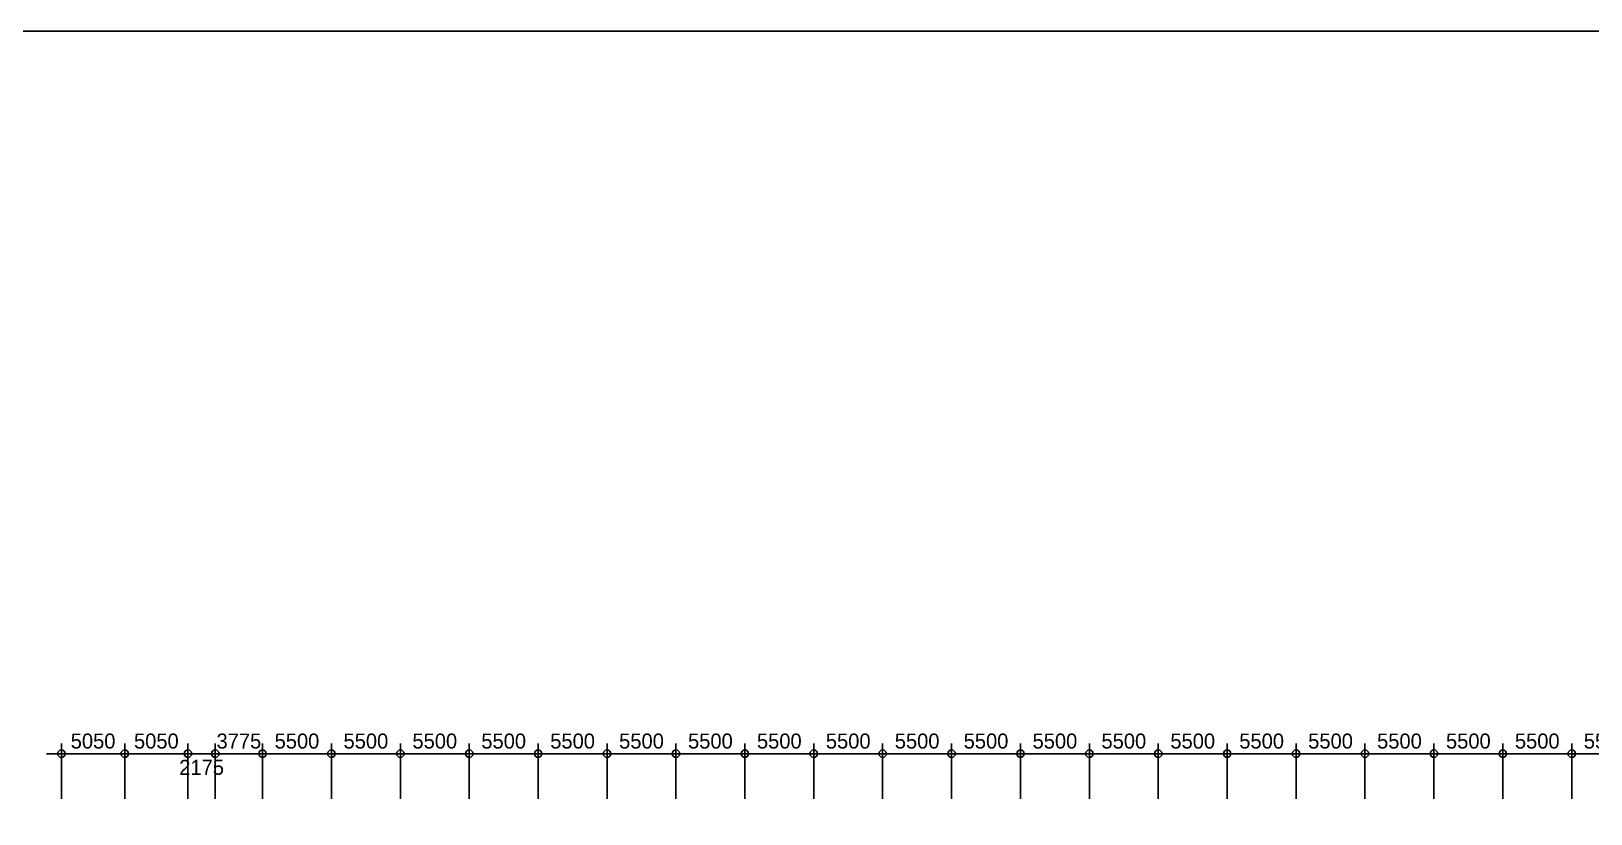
# Model space of a CAD drawing. Header units: millimetres. Extents: x -869187 to 1405794, y -1345622 to 197746.
# Drawn here: x 102765 to 227254, y -555907 to -493454 of the extents above; entities that cross this region are included whole.
import ezdxf

# ---------------------------------------------------------------- set-up
doc = ezdxf.new("R2010")
doc.units = ezdxf.units.MM
doc.header["$LTSCALE"] = 1000
doc.header["$MEASUREMENT"] = 0
doc.header["$PDSIZE"] = -10
doc.layers.get('0').update_dxf_attribs({"linetype": 'CONTINUOUS'})
doc.layers.get('Defpoints').update_dxf_attribs({"color": 171, "linetype": 'CONTINUOUS'})
doc.layers.add('NDIM', color=7, linetype='CONTINUOUS')
doc.styles.add('CGS', font='cgse', dxfattribs={"bigfont": 'cgs'})
doc.dimstyles.new('NDIM 1200', dxfattribs={"dimscale": 500, "dimtxt": 3, "dimasz": 1, "dimexe": 2, "dimexo": 2, "dimgap": 1, "dimtad": 1, "dimdec": 0, "dimdsep": 46, "dimtxsty": 'CGS', "dimblk": 'DOT0', "dimcen": 1, "dimdle": 8, "dimclrd": 2, "dimclre": 2, "dimclrt": 2, "dimadec": 0, "dimazin": 0, "dimtfac": 1, "dimtdec": 0, "dimtix": 1, "dimtmove": 2, "dimatfit": 3, "dimldrblk": 'DOT0', "dimfxl": 1, "dimtolj": 1, "dimtzin": 0, "dimlwd": -1, "dimlwe": -1, "dimarcsym": 0})

# ---------------------------------------------------------------- blocks, each defined once
blk = doc.blocks.new('DOT0')
blk.add_line((-3, 0), (3, 0))
at = {"color": 6}
blk.add_circle((0, 0), 0.75, dxfattribs=at)
blk = doc.blocks.new('*D121')
at = {"layer": 'Defpoints', "color": 0, "ltscale": 0.4, "transparency": 16777216}
for p in [(110230, -551109), (105180, -555509), (110230, -555509)]:
    blk.add_point(p, dxfattribs=at)
at = {"layer": 'NDIM', "ltscale": 0.4, "transparency": 16777216}
for p, q in [((105180, -554709), (105180, -550309)), ((105580, -551109), (109830, -551109)), ((110230, -554709), (110230, -550309))]:
    blk.add_line(p, q, dxfattribs=at)
at = {"layer": 'NDIM', "ltscale": 0.4, "transparency": 16777216, "xscale": 400, "yscale": 400, "zscale": 400, "rotation": 180}
blk.add_blockref('DOT0', (105180, -551109), dxfattribs=at)
at = {"layer": 'NDIM', "ltscale": 0.4, "transparency": 16777216, "xscale": 400, "yscale": 400, "zscale": 400}
blk.add_blockref('DOT0', (110230, -551109), dxfattribs=at)
at = {"layer": 'NDIM', "ltscale": 0.4, "transparency": 16777216, "insert": (107705, -550109), "char_height": 1200, "attachment_point": 5, "style": 'CGS'}
blk.add_mtext('\\A1;5050', dxfattribs=at)
blk = doc.blocks.new('*D125')
at = {"layer": 'Defpoints', "color": 0, "ltscale": 0.4, "transparency": 16777216}
for p in [(115280, -551109), (110230, -555509), (115280, -555509)]:
    blk.add_point(p, dxfattribs=at)
at = {"layer": 'NDIM', "ltscale": 0.4, "transparency": 16777216}
for p, q in [((110230, -554709), (110230, -550309)), ((110630, -551109), (114880, -551109)), ((115280, -554709), (115280, -550309))]:
    blk.add_line(p, q, dxfattribs=at)
at = {"layer": 'NDIM', "ltscale": 0.4, "transparency": 16777216, "xscale": 400, "yscale": 400, "zscale": 400, "rotation": 180}
blk.add_blockref('DOT0', (110230, -551109), dxfattribs=at)
at = {"layer": 'NDIM', "ltscale": 0.4, "transparency": 16777216, "xscale": 400, "yscale": 400, "zscale": 400}
blk.add_blockref('DOT0', (115280, -551109), dxfattribs=at)
at = {"layer": 'NDIM', "ltscale": 0.4, "transparency": 16777216, "insert": (112755, -550109), "char_height": 1200, "attachment_point": 5, "style": 'CGS'}
blk.add_mtext('\\A1;5050', dxfattribs=at)
blk = doc.blocks.new('*D126')
at = {"layer": 'Defpoints', "color": 0, "ltscale": 0.4, "transparency": 16777216}
for p in [(117455, -551109), (115280, -555509), (117455, -555509)]:
    blk.add_point(p, dxfattribs=at)
at = {"layer": 'NDIM', "ltscale": 0.4, "transparency": 16777216}
for p, q in [((115280, -554709), (115280, -550309)), ((115680, -551109), (117055, -551109)), ((117455, -554709), (117455, -550309))]:
    blk.add_line(p, q, dxfattribs=at)
at = {"layer": 'NDIM', "ltscale": 0.4, "transparency": 16777216, "xscale": 400, "yscale": 400, "zscale": 400, "rotation": 180}
blk.add_blockref('DOT0', (115280, -551109), dxfattribs=at)
at = {"layer": 'NDIM', "ltscale": 0.4, "transparency": 16777216, "xscale": 400, "yscale": 400, "zscale": 400}
blk.add_blockref('DOT0', (117455, -551109), dxfattribs=at)
at = {"layer": 'NDIM', "ltscale": 0.4, "transparency": 16777216, "insert": (116368, -552209), "char_height": 1200, "attachment_point": 5, "style": 'CGS'}
blk.add_mtext('\\A1;2175', dxfattribs=at)
blk = doc.blocks.new('*D127')
at = {"layer": 'Defpoints', "color": 0, "ltscale": 0.4, "transparency": 16777216}
for p in [(126730, -551109), (121230, -555509), (126730, -555509)]:
    blk.add_point(p, dxfattribs=at)
at = {"layer": 'NDIM', "ltscale": 0.4, "transparency": 16777216}
for p, q in [((121230, -554709), (121230, -550309)), ((121630, -551109), (126330, -551109)), ((126730, -554709), (126730, -550309))]:
    blk.add_line(p, q, dxfattribs=at)
at = {"layer": 'NDIM', "ltscale": 0.4, "transparency": 16777216, "xscale": 400, "yscale": 400, "zscale": 400, "rotation": 180}
blk.add_blockref('DOT0', (121230, -551109), dxfattribs=at)
at = {"layer": 'NDIM', "ltscale": 0.4, "transparency": 16777216, "xscale": 400, "yscale": 400, "zscale": 400}
blk.add_blockref('DOT0', (126730, -551109), dxfattribs=at)
at = {"layer": 'NDIM', "ltscale": 0.4, "transparency": 16777216, "insert": (123980, -550109), "char_height": 1200, "attachment_point": 5, "style": 'CGS'}
blk.add_mtext('\\A1;5500', dxfattribs=at)
blk = doc.blocks.new('*D131')
at = {"layer": 'Defpoints', "color": 0, "ltscale": 0.4, "transparency": 16777216}
for p in [(121230, -551109), (117455, -555509), (121230, -555509)]:
    blk.add_point(p, dxfattribs=at)
at = {"layer": 'NDIM', "ltscale": 0.4, "transparency": 16777216}
for p, q in [((117055, -551109), (116655, -551109)), ((117455, -554709), (117455, -550309)), ((117455, -551109), (121230, -551109)), ((121230, -554709), (121230, -550309)), ((121630, -551109), (122030, -551109))]:
    blk.add_line(p, q, dxfattribs=at)
at = {"layer": 'NDIM', "ltscale": 0.4, "transparency": 16777216, "xscale": 400, "yscale": 400, "zscale": 400}
blk.add_blockref('DOT0', (117455, -551109), dxfattribs=at)
at = {"layer": 'NDIM', "ltscale": 0.4, "transparency": 16777216, "xscale": 400, "yscale": 400, "zscale": 400, "rotation": 180}
blk.add_blockref('DOT0', (121230, -551109), dxfattribs=at)
at = {"layer": 'NDIM', "ltscale": 0.4, "transparency": 16777216, "insert": (119343, -550109), "char_height": 1200, "attachment_point": 5, "style": 'CGS'}
blk.add_mtext('\\A1;3775', dxfattribs=at)
blk = doc.blocks.new('*D128')
at = {"layer": 'Defpoints', "color": 0, "ltscale": 0.4, "transparency": 16777216}
for p in [(132230, -551109), (126730, -555509), (132230, -555509)]:
    blk.add_point(p, dxfattribs=at)
at = {"layer": 'NDIM', "ltscale": 0.4, "transparency": 16777216}
for p, q in [((126730, -554709), (126730, -550309)), ((127130, -551109), (131830, -551109)), ((132230, -554709), (132230, -550309))]:
    blk.add_line(p, q, dxfattribs=at)
at = {"layer": 'NDIM', "ltscale": 0.4, "transparency": 16777216, "xscale": 400, "yscale": 400, "zscale": 400, "rotation": 180}
blk.add_blockref('DOT0', (126730, -551109), dxfattribs=at)
at = {"layer": 'NDIM', "ltscale": 0.4, "transparency": 16777216, "xscale": 400, "yscale": 400, "zscale": 400}
blk.add_blockref('DOT0', (132230, -551109), dxfattribs=at)
at = {"layer": 'NDIM', "ltscale": 0.4, "transparency": 16777216, "insert": (129480, -550109), "char_height": 1200, "attachment_point": 5, "style": 'CGS'}
blk.add_mtext('\\A1;5500', dxfattribs=at)
blk = doc.blocks.new('*D129')
at = {"layer": 'Defpoints', "color": 0, "ltscale": 0.4, "transparency": 16777216}
for p in [(137730, -551109), (132230, -555509), (137730, -555509)]:
    blk.add_point(p, dxfattribs=at)
at = {"layer": 'NDIM', "ltscale": 0.4, "transparency": 16777216}
for p, q in [((132230, -554709), (132230, -550309)), ((132630, -551109), (137330, -551109)), ((137730, -554709), (137730, -550309))]:
    blk.add_line(p, q, dxfattribs=at)
at = {"layer": 'NDIM', "ltscale": 0.4, "transparency": 16777216, "xscale": 400, "yscale": 400, "zscale": 400, "rotation": 180}
blk.add_blockref('DOT0', (132230, -551109), dxfattribs=at)
at = {"layer": 'NDIM', "ltscale": 0.4, "transparency": 16777216, "xscale": 400, "yscale": 400, "zscale": 400}
blk.add_blockref('DOT0', (137730, -551109), dxfattribs=at)
at = {"layer": 'NDIM', "ltscale": 0.4, "transparency": 16777216, "insert": (134980, -550109), "char_height": 1200, "attachment_point": 5, "style": 'CGS'}
blk.add_mtext('\\A1;5500', dxfattribs=at)
blk = doc.blocks.new('*D130')
at = {"layer": 'Defpoints', "color": 0, "ltscale": 0.4, "transparency": 16777216}
for p in [(143230, -551109), (137730, -555509), (143230, -555509)]:
    blk.add_point(p, dxfattribs=at)
at = {"layer": 'NDIM', "ltscale": 0.4, "transparency": 16777216}
for p, q in [((137730, -554709), (137730, -550309)), ((138130, -551109), (142830, -551109)), ((143230, -554709), (143230, -550309))]:
    blk.add_line(p, q, dxfattribs=at)
at = {"layer": 'NDIM', "ltscale": 0.4, "transparency": 16777216, "xscale": 400, "yscale": 400, "zscale": 400, "rotation": 180}
blk.add_blockref('DOT0', (137730, -551109), dxfattribs=at)
at = {"layer": 'NDIM', "ltscale": 0.4, "transparency": 16777216, "xscale": 400, "yscale": 400, "zscale": 400}
blk.add_blockref('DOT0', (143230, -551109), dxfattribs=at)
at = {"layer": 'NDIM', "ltscale": 0.4, "transparency": 16777216, "insert": (140480, -550109), "char_height": 1200, "attachment_point": 5, "style": 'CGS'}
blk.add_mtext('\\A1;5500', dxfattribs=at)
blk = doc.blocks.new('*D132')
at = {"layer": 'Defpoints', "color": 0, "ltscale": 0.4, "transparency": 16777216}
for p in [(148730, -551109), (143230, -555509), (148730, -555509)]:
    blk.add_point(p, dxfattribs=at)
at = {"layer": 'NDIM', "ltscale": 0.4, "transparency": 16777216}
for p, q in [((143230, -554709), (143230, -550309)), ((143630, -551109), (148330, -551109)), ((148730, -554709), (148730, -550309))]:
    blk.add_line(p, q, dxfattribs=at)
at = {"layer": 'NDIM', "ltscale": 0.4, "transparency": 16777216, "xscale": 400, "yscale": 400, "zscale": 400, "rotation": 180}
blk.add_blockref('DOT0', (143230, -551109), dxfattribs=at)
at = {"layer": 'NDIM', "ltscale": 0.4, "transparency": 16777216, "xscale": 400, "yscale": 400, "zscale": 400}
blk.add_blockref('DOT0', (148730, -551109), dxfattribs=at)
at = {"layer": 'NDIM', "ltscale": 0.4, "transparency": 16777216, "insert": (145980, -550109), "char_height": 1200, "attachment_point": 5, "style": 'CGS'}
blk.add_mtext('\\A1;5500', dxfattribs=at)
blk = doc.blocks.new('*D133')
at = {"layer": 'Defpoints', "color": 0, "ltscale": 0.4, "transparency": 16777216}
for p in [(154230, -551109), (148730, -555509), (154230, -555509)]:
    blk.add_point(p, dxfattribs=at)
at = {"layer": 'NDIM', "ltscale": 0.4, "transparency": 16777216}
for p, q in [((148730, -554709), (148730, -550309)), ((149130, -551109), (153830, -551109)), ((154230, -554709), (154230, -550309))]:
    blk.add_line(p, q, dxfattribs=at)
at = {"layer": 'NDIM', "ltscale": 0.4, "transparency": 16777216, "xscale": 400, "yscale": 400, "zscale": 400, "rotation": 180}
blk.add_blockref('DOT0', (148730, -551109), dxfattribs=at)
at = {"layer": 'NDIM', "ltscale": 0.4, "transparency": 16777216, "xscale": 400, "yscale": 400, "zscale": 400}
blk.add_blockref('DOT0', (154230, -551109), dxfattribs=at)
at = {"layer": 'NDIM', "ltscale": 0.4, "transparency": 16777216, "insert": (151480, -550109), "char_height": 1200, "attachment_point": 5, "style": 'CGS'}
blk.add_mtext('\\A1;5500', dxfattribs=at)
blk = doc.blocks.new('*D134')
at = {"layer": 'Defpoints', "color": 0, "ltscale": 0.4, "transparency": 16777216}
for p in [(159730, -551109), (154230, -555509), (159730, -555509)]:
    blk.add_point(p, dxfattribs=at)
at = {"layer": 'NDIM', "ltscale": 0.4, "transparency": 16777216}
for p, q in [((154230, -554709), (154230, -550309)), ((154630, -551109), (159330, -551109)), ((159730, -554709), (159730, -550309))]:
    blk.add_line(p, q, dxfattribs=at)
at = {"layer": 'NDIM', "ltscale": 0.4, "transparency": 16777216, "xscale": 400, "yscale": 400, "zscale": 400, "rotation": 180}
blk.add_blockref('DOT0', (154230, -551109), dxfattribs=at)
at = {"layer": 'NDIM', "ltscale": 0.4, "transparency": 16777216, "xscale": 400, "yscale": 400, "zscale": 400}
blk.add_blockref('DOT0', (159730, -551109), dxfattribs=at)
at = {"layer": 'NDIM', "ltscale": 0.4, "transparency": 16777216, "insert": (156980, -550109), "char_height": 1200, "attachment_point": 5, "style": 'CGS'}
blk.add_mtext('\\A1;5500', dxfattribs=at)
blk = doc.blocks.new('*D135')
at = {"layer": 'Defpoints', "color": 0, "ltscale": 0.4, "transparency": 16777216}
for p in [(165230, -551109), (159730, -555509), (165230, -555509)]:
    blk.add_point(p, dxfattribs=at)
at = {"layer": 'NDIM', "ltscale": 0.4, "transparency": 16777216}
for p, q in [((159730, -554709), (159730, -550309)), ((160130, -551109), (164830, -551109)), ((165230, -554709), (165230, -550309))]:
    blk.add_line(p, q, dxfattribs=at)
at = {"layer": 'NDIM', "ltscale": 0.4, "transparency": 16777216, "xscale": 400, "yscale": 400, "zscale": 400, "rotation": 180}
blk.add_blockref('DOT0', (159730, -551109), dxfattribs=at)
at = {"layer": 'NDIM', "ltscale": 0.4, "transparency": 16777216, "xscale": 400, "yscale": 400, "zscale": 400}
blk.add_blockref('DOT0', (165230, -551109), dxfattribs=at)
at = {"layer": 'NDIM', "ltscale": 0.4, "transparency": 16777216, "insert": (162480, -550109), "char_height": 1200, "attachment_point": 5, "style": 'CGS'}
blk.add_mtext('\\A1;5500', dxfattribs=at)
blk = doc.blocks.new('*D136')
at = {"layer": 'Defpoints', "color": 0, "ltscale": 0.4, "transparency": 16777216}
for p in [(170730, -551109), (165230, -555509), (170730, -555509)]:
    blk.add_point(p, dxfattribs=at)
at = {"layer": 'NDIM', "ltscale": 0.4, "transparency": 16777216}
for p, q in [((165230, -554709), (165230, -550309)), ((165630, -551109), (170330, -551109)), ((170730, -554709), (170730, -550309))]:
    blk.add_line(p, q, dxfattribs=at)
at = {"layer": 'NDIM', "ltscale": 0.4, "transparency": 16777216, "xscale": 400, "yscale": 400, "zscale": 400, "rotation": 180}
blk.add_blockref('DOT0', (165230, -551109), dxfattribs=at)
at = {"layer": 'NDIM', "ltscale": 0.4, "transparency": 16777216, "xscale": 400, "yscale": 400, "zscale": 400}
blk.add_blockref('DOT0', (170730, -551109), dxfattribs=at)
at = {"layer": 'NDIM', "ltscale": 0.4, "transparency": 16777216, "insert": (167980, -550109), "char_height": 1200, "attachment_point": 5, "style": 'CGS'}
blk.add_mtext('\\A1;5500', dxfattribs=at)
blk = doc.blocks.new('*D137')
at = {"layer": 'Defpoints', "color": 0, "ltscale": 0.4, "transparency": 16777216}
for p in [(176230, -551109), (170730, -555509), (176230, -555509)]:
    blk.add_point(p, dxfattribs=at)
at = {"layer": 'NDIM', "ltscale": 0.4, "transparency": 16777216}
for p, q in [((170730, -554709), (170730, -550309)), ((171130, -551109), (175830, -551109)), ((176230, -554709), (176230, -550309))]:
    blk.add_line(p, q, dxfattribs=at)
at = {"layer": 'NDIM', "ltscale": 0.4, "transparency": 16777216, "xscale": 400, "yscale": 400, "zscale": 400, "rotation": 180}
blk.add_blockref('DOT0', (170730, -551109), dxfattribs=at)
at = {"layer": 'NDIM', "ltscale": 0.4, "transparency": 16777216, "xscale": 400, "yscale": 400, "zscale": 400}
blk.add_blockref('DOT0', (176230, -551109), dxfattribs=at)
at = {"layer": 'NDIM', "ltscale": 0.4, "transparency": 16777216, "insert": (173480, -550109), "char_height": 1200, "attachment_point": 5, "style": 'CGS'}
blk.add_mtext('\\A1;5500', dxfattribs=at)
blk = doc.blocks.new('*D138')
at = {"layer": 'Defpoints', "color": 0, "ltscale": 0.4, "transparency": 16777216}
for p in [(181730, -551109), (176230, -555509), (181730, -555509)]:
    blk.add_point(p, dxfattribs=at)
at = {"layer": 'NDIM', "ltscale": 0.4, "transparency": 16777216}
for p, q in [((176230, -554709), (176230, -550309)), ((176630, -551109), (181330, -551109)), ((181730, -554709), (181730, -550309))]:
    blk.add_line(p, q, dxfattribs=at)
at = {"layer": 'NDIM', "ltscale": 0.4, "transparency": 16777216, "xscale": 400, "yscale": 400, "zscale": 400, "rotation": 180}
blk.add_blockref('DOT0', (176230, -551109), dxfattribs=at)
at = {"layer": 'NDIM', "ltscale": 0.4, "transparency": 16777216, "xscale": 400, "yscale": 400, "zscale": 400}
blk.add_blockref('DOT0', (181730, -551109), dxfattribs=at)
at = {"layer": 'NDIM', "ltscale": 0.4, "transparency": 16777216, "insert": (178980, -550109), "char_height": 1200, "attachment_point": 5, "style": 'CGS'}
blk.add_mtext('\\A1;5500', dxfattribs=at)
blk = doc.blocks.new('*D139')
at = {"layer": 'Defpoints', "color": 0, "ltscale": 0.4, "transparency": 16777216}
for p in [(187230, -551109), (181730, -555509), (187230, -555509)]:
    blk.add_point(p, dxfattribs=at)
at = {"layer": 'NDIM', "ltscale": 0.4, "transparency": 16777216}
for p, q in [((181730, -554709), (181730, -550309)), ((182130, -551109), (186830, -551109)), ((187230, -554709), (187230, -550309))]:
    blk.add_line(p, q, dxfattribs=at)
at = {"layer": 'NDIM', "ltscale": 0.4, "transparency": 16777216, "xscale": 400, "yscale": 400, "zscale": 400, "rotation": 180}
blk.add_blockref('DOT0', (181730, -551109), dxfattribs=at)
at = {"layer": 'NDIM', "ltscale": 0.4, "transparency": 16777216, "xscale": 400, "yscale": 400, "zscale": 400}
blk.add_blockref('DOT0', (187230, -551109), dxfattribs=at)
at = {"layer": 'NDIM', "ltscale": 0.4, "transparency": 16777216, "insert": (184480, -550109), "char_height": 1200, "attachment_point": 5, "style": 'CGS'}
blk.add_mtext('\\A1;5500', dxfattribs=at)
blk = doc.blocks.new('*D140')
at = {"layer": 'Defpoints', "color": 0, "ltscale": 0.4, "transparency": 16777216}
for p in [(192730, -551109), (187230, -555509), (192730, -555509)]:
    blk.add_point(p, dxfattribs=at)
at = {"layer": 'NDIM', "ltscale": 0.4, "transparency": 16777216}
for p, q in [((187230, -554709), (187230, -550309)), ((187630, -551109), (192330, -551109)), ((192730, -554709), (192730, -550309))]:
    blk.add_line(p, q, dxfattribs=at)
at = {"layer": 'NDIM', "ltscale": 0.4, "transparency": 16777216, "xscale": 400, "yscale": 400, "zscale": 400, "rotation": 180}
blk.add_blockref('DOT0', (187230, -551109), dxfattribs=at)
at = {"layer": 'NDIM', "ltscale": 0.4, "transparency": 16777216, "xscale": 400, "yscale": 400, "zscale": 400}
blk.add_blockref('DOT0', (192730, -551109), dxfattribs=at)
at = {"layer": 'NDIM', "ltscale": 0.4, "transparency": 16777216, "insert": (189980, -550109), "char_height": 1200, "attachment_point": 5, "style": 'CGS'}
blk.add_mtext('\\A1;5500', dxfattribs=at)
blk = doc.blocks.new('*D141')
at = {"layer": 'Defpoints', "color": 0, "ltscale": 0.4, "transparency": 16777216}
for p in [(198230, -551109), (192730, -555509), (198230, -555509)]:
    blk.add_point(p, dxfattribs=at)
at = {"layer": 'NDIM', "ltscale": 0.4, "transparency": 16777216}
for p, q in [((192730, -554709), (192730, -550309)), ((193130, -551109), (197830, -551109)), ((198230, -554709), (198230, -550309))]:
    blk.add_line(p, q, dxfattribs=at)
at = {"layer": 'NDIM', "ltscale": 0.4, "transparency": 16777216, "xscale": 400, "yscale": 400, "zscale": 400, "rotation": 180}
blk.add_blockref('DOT0', (192730, -551109), dxfattribs=at)
at = {"layer": 'NDIM', "ltscale": 0.4, "transparency": 16777216, "xscale": 400, "yscale": 400, "zscale": 400}
blk.add_blockref('DOT0', (198230, -551109), dxfattribs=at)
at = {"layer": 'NDIM', "ltscale": 0.4, "transparency": 16777216, "insert": (195480, -550109), "char_height": 1200, "attachment_point": 5, "style": 'CGS'}
blk.add_mtext('\\A1;5500', dxfattribs=at)
blk = doc.blocks.new('*D142')
at = {"layer": 'Defpoints', "color": 0, "ltscale": 0.4, "transparency": 16777216}
for p in [(203730, -551109), (198230, -555509), (203730, -555509)]:
    blk.add_point(p, dxfattribs=at)
at = {"layer": 'NDIM', "ltscale": 0.4, "transparency": 16777216}
for p, q in [((198230, -554709), (198230, -550309)), ((198630, -551109), (203330, -551109)), ((203730, -554709), (203730, -550309))]:
    blk.add_line(p, q, dxfattribs=at)
at = {"layer": 'NDIM', "ltscale": 0.4, "transparency": 16777216, "xscale": 400, "yscale": 400, "zscale": 400, "rotation": 180}
blk.add_blockref('DOT0', (198230, -551109), dxfattribs=at)
at = {"layer": 'NDIM', "ltscale": 0.4, "transparency": 16777216, "xscale": 400, "yscale": 400, "zscale": 400}
blk.add_blockref('DOT0', (203730, -551109), dxfattribs=at)
at = {"layer": 'NDIM', "ltscale": 0.4, "transparency": 16777216, "insert": (200980, -550109), "char_height": 1200, "attachment_point": 5, "style": 'CGS'}
blk.add_mtext('\\A1;5500', dxfattribs=at)
blk = doc.blocks.new('*D110')
at = {"layer": 'Defpoints', "color": 0, "ltscale": 0.4, "transparency": 16777216}
for p in [(209230, -551109), (203730, -555509), (209230, -555509)]:
    blk.add_point(p, dxfattribs=at)
at = {"layer": 'NDIM', "ltscale": 0.4, "transparency": 16777216}
for p, q in [((203730, -554709), (203730, -550309)), ((204130, -551109), (208830, -551109)), ((209230, -554709), (209230, -550309))]:
    blk.add_line(p, q, dxfattribs=at)
at = {"layer": 'NDIM', "ltscale": 0.4, "transparency": 16777216, "xscale": 400, "yscale": 400, "zscale": 400, "rotation": 180}
blk.add_blockref('DOT0', (203730, -551109), dxfattribs=at)
at = {"layer": 'NDIM', "ltscale": 0.4, "transparency": 16777216, "xscale": 400, "yscale": 400, "zscale": 400}
blk.add_blockref('DOT0', (209230, -551109), dxfattribs=at)
at = {"layer": 'NDIM', "ltscale": 0.4, "transparency": 16777216, "insert": (206480, -550109), "char_height": 1200, "attachment_point": 5, "style": 'CGS'}
blk.add_mtext('\\A1;5500', dxfattribs=at)
blk = doc.blocks.new('*D111')
at = {"layer": 'Defpoints', "color": 0, "ltscale": 0.4, "transparency": 16777216}
for p in [(214730, -551109), (209230, -555509), (214730, -555509)]:
    blk.add_point(p, dxfattribs=at)
at = {"layer": 'NDIM', "ltscale": 0.4, "transparency": 16777216}
for p, q in [((209230, -554709), (209230, -550309)), ((209630, -551109), (214330, -551109)), ((214730, -554709), (214730, -550309))]:
    blk.add_line(p, q, dxfattribs=at)
at = {"layer": 'NDIM', "ltscale": 0.4, "transparency": 16777216, "xscale": 400, "yscale": 400, "zscale": 400, "rotation": 180}
blk.add_blockref('DOT0', (209230, -551109), dxfattribs=at)
at = {"layer": 'NDIM', "ltscale": 0.4, "transparency": 16777216, "xscale": 400, "yscale": 400, "zscale": 400}
blk.add_blockref('DOT0', (214730, -551109), dxfattribs=at)
at = {"layer": 'NDIM', "ltscale": 0.4, "transparency": 16777216, "insert": (211980, -550109), "char_height": 1200, "attachment_point": 5, "style": 'CGS'}
blk.add_mtext('\\A1;5500', dxfattribs=at)
blk = doc.blocks.new('*D112')
at = {"layer": 'Defpoints', "color": 0, "ltscale": 0.4, "transparency": 16777216}
for p in [(220230, -551109), (214730, -555509), (220230, -555509)]:
    blk.add_point(p, dxfattribs=at)
at = {"layer": 'NDIM', "ltscale": 0.4, "transparency": 16777216}
for p, q in [((214730, -554709), (214730, -550309)), ((215130, -551109), (219830, -551109)), ((220230, -554709), (220230, -550309))]:
    blk.add_line(p, q, dxfattribs=at)
at = {"layer": 'NDIM', "ltscale": 0.4, "transparency": 16777216, "xscale": 400, "yscale": 400, "zscale": 400, "rotation": 180}
blk.add_blockref('DOT0', (214730, -551109), dxfattribs=at)
at = {"layer": 'NDIM', "ltscale": 0.4, "transparency": 16777216, "xscale": 400, "yscale": 400, "zscale": 400}
blk.add_blockref('DOT0', (220230, -551109), dxfattribs=at)
at = {"layer": 'NDIM', "ltscale": 0.4, "transparency": 16777216, "insert": (217480, -550109), "char_height": 1200, "attachment_point": 5, "style": 'CGS'}
blk.add_mtext('\\A1;5500', dxfattribs=at)
blk = doc.blocks.new('*D113')
at = {"layer": 'Defpoints', "color": 0, "ltscale": 0.4, "transparency": 16777216}
for p in [(225730, -551109), (220230, -555509), (225730, -555509)]:
    blk.add_point(p, dxfattribs=at)
at = {"layer": 'NDIM', "ltscale": 0.4, "transparency": 16777216}
for p, q in [((220230, -554709), (220230, -550309)), ((220630, -551109), (225330, -551109)), ((225730, -554709), (225730, -550309))]:
    blk.add_line(p, q, dxfattribs=at)
at = {"layer": 'NDIM', "ltscale": 0.4, "transparency": 16777216, "xscale": 400, "yscale": 400, "zscale": 400, "rotation": 180}
blk.add_blockref('DOT0', (220230, -551109), dxfattribs=at)
at = {"layer": 'NDIM', "ltscale": 0.4, "transparency": 16777216, "xscale": 400, "yscale": 400, "zscale": 400}
blk.add_blockref('DOT0', (225730, -551109), dxfattribs=at)
at = {"layer": 'NDIM', "ltscale": 0.4, "transparency": 16777216, "insert": (222980, -550109), "char_height": 1200, "attachment_point": 5, "style": 'CGS'}
blk.add_mtext('\\A1;5500', dxfattribs=at)
blk = doc.blocks.new('*D114')
at = {"layer": 'Defpoints', "color": 0, "ltscale": 0.4, "transparency": 16777216}
for p in [(231230, -551109), (225730, -555509), (231230, -555509)]:
    blk.add_point(p, dxfattribs=at)
at = {"layer": 'NDIM', "ltscale": 0.4, "transparency": 16777216}
for p, q in [((225730, -554709), (225730, -550309)), ((226130, -551109), (230830, -551109)), ((231230, -554709), (231230, -550309))]:
    blk.add_line(p, q, dxfattribs=at)
at = {"layer": 'NDIM', "ltscale": 0.4, "transparency": 16777216, "xscale": 400, "yscale": 400, "zscale": 400, "rotation": 180}
blk.add_blockref('DOT0', (225730, -551109), dxfattribs=at)
at = {"layer": 'NDIM', "ltscale": 0.4, "transparency": 16777216, "xscale": 400, "yscale": 400, "zscale": 400}
blk.add_blockref('DOT0', (231230, -551109), dxfattribs=at)
at = {"layer": 'NDIM', "ltscale": 0.4, "transparency": 16777216, "insert": (228480, -550109), "char_height": 1200, "attachment_point": 5, "style": 'CGS'}
blk.add_mtext('\\A1;5500', dxfattribs=at)

msp = doc.modelspace()

# ---------------------------------------------------------------- linework, layer by layer
at = {"layer": 'Defpoints', "ltscale": 10000}
msp.add_lwpolyline([(292000, -654421.9), (8000, -654421.9), (8000, -493454.1), (292000, -493454.1)], close=True, dxfattribs=at)

# ---------------------------------------------------------------- dimensions: what is measured, and where the dimension line sits
at = {"layer": 'NDIM', "ltscale": 0.4}
for base, p1, p2, picture, middle in [((110230.1, -551109.5), (105180.1, -555509.5), (110230.1, -555509.5), '*D121', (107705.1, -550109.5)), ((115280.1, -551109.5), (110230.1, -555509.5), (115280.1, -555509.5), '*D125', (112755.1, -550109.5)), ((121230.1, -551109.5), (117455.1, -555509.5), (121230.1, -555509.5), '*D131', (119342.6, -550109.5)), ((126730.1, -551109.5), (121230.1, -555509.5), (126730.1, -555509.5), '*D127', (123980.1, -550109.5)), ((132230.1, -551109.5), (126730.1, -555509.5), (132230.1, -555509.5), '*D128', (129480.1, -550109.5)), ((137730.1, -551109.5), (132230.1, -555509.5), (137730.1, -555509.5), '*D129', (134980.1, -550109.5)), ((143230.1, -551109.5), (137730.1, -555509.5), (143230.1, -555509.5), '*D130', (140480.1, -550109.5)), ((148730.1, -551109.5), (143230.1, -555509.5), (148730.1, -555509.5), '*D132', (145980.1, -550109.5)), ((154230.1, -551109.5), (148730.1, -555509.5), (154230.1, -555509.5), '*D133', (151480.1, -550109.5)), ((159730.1, -551109.5), (154230.1, -555509.5), (159730.1, -555509.5), '*D134', (156980.1, -550109.5)), ((165230.1, -551109.5), (159730.1, -555509.5), (165230.1, -555509.5), '*D135', (162480.1, -550109.5)), ((170730.1, -551109.5), (165230.1, -555509.5), (170730.1, -555509.5), '*D136', (167980.1, -550109.5)), ((176230.1, -551109.5), (170730.1, -555509.5), (176230.1, -555509.5), '*D137', (173480.1, -550109.5)), ((181730.1, -551109.5), (176230.1, -555509.5), (181730.1, -555509.5), '*D138', (178980.1, -550109.5)), ((187230.1, -551109.5), (181730.1, -555509.5), (187230.1, -555509.5), '*D139', (184480.1, -550109.5)), ((192730.1, -551109.5), (187230.1, -555509.5), (192730.1, -555509.5), '*D140', (189980.1, -550109.5)), ((198230.1, -551109.5), (192730.1, -555509.5), (198230.1, -555509.5), '*D141', (195480.1, -550109.5)), ((203730.1, -551109.5), (198230.1, -555509.5), (203730.1, -555509.5), '*D142', (200980.1, -550109.5)), ((209230.1, -551109.5), (203730.1, -555509.5), (209230.1, -555509.5), '*D110', (206480.1, -550109.5)), ((214730.1, -551109.5), (209230.1, -555509.5), (214730.1, -555509.5), '*D111', (211980.1, -550109.5)), ((220230.1, -551109.5), (214730.1, -555509.5), (220230.1, -555509.5), '*D112', (217480.1, -550109.5)), ((225730.1, -551109.5), (220230.1, -555509.5), (225730.1, -555509.5), '*D113', (222980.1, -550109.5)), ((231230.1, -551109.5), (225730.1, -555509.5), (231230.1, -555509.5), '*D114', (228480.1, -550109.5))]:
    dim = msp.add_linear_dim(base=base, p1=p1, p2=p2, dimstyle='NDIM 1200', override={"dimscale": 400, "dimclrd": 256, "dimclre": 256, "dimclrt": 256}, dxfattribs=at)
    dim.commit()
    dim.dimension.update_dxf_attribs({"geometry": picture, "text_midpoint": middle})
dim = msp.add_linear_dim(base=(117455.1, -551109.5), p1=(115280.1, -555509.5), p2=(117455.1, -555509.5), dimstyle='NDIM 1200', override={"dimscale": 400, "dimclrd": 256, "dimclre": 256, "dimclrt": 256}, dxfattribs=at)
dim.commit()
dim.dimension.update_dxf_attribs({"geometry": '*D126', "text_midpoint": (116367.6, -552209.5), "dimtype": 160})

doc.saveas('drawing.dxf')
